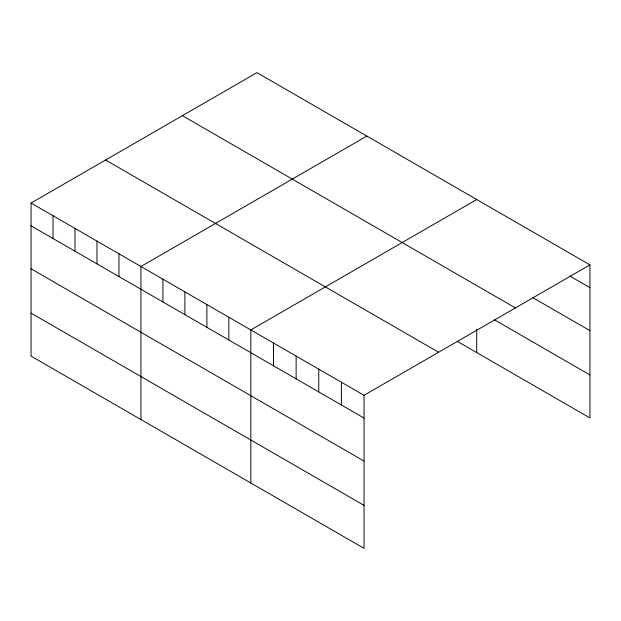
<?xml version="1.0" encoding="UTF-8"?>
<svg xmlns="http://www.w3.org/2000/svg" width="621" height="621" viewBox="0 0 621 621"><rect width="100%" height="100%" fill="white"/><g stroke="black" fill="none" stroke-linecap="round" stroke-linejoin="round"><path stroke-width="0.93" d="M31.05 203.051L364.053 395.305L364.053 548.366L31.05 356.112L31.05 203.051L256.947 72.634L589.95 264.888L589.95 417.949L457.196 341.302M366.84 136.077L140.944 266.494L140.944 419.555M476.726 199.52L250.83 329.937L250.83 483.006M364.053 395.305L589.95 264.888M569.822 276.027L589.95 287.647M532.919 297.723L589.95 330.651M182.403 115.669L515.407 307.923M494.339 319.753L589.95 374.952M105.593 160.008L438.597 352.27M31.05 225.811L364.053 418.073M31.05 268.808L364.053 461.069M31.05 313.116L364.053 505.37M476.726 329.215L476.726 352.581M341.41 382.233L341.41 404.993M318.767 369.161L318.767 391.921M296.124 356.089L296.124 378.849M273.473 343.017L273.473 365.777M228.854 317.253L228.854 340.013M206.878 304.562L206.878 327.321M184.895 291.87L184.895 314.637M162.919 279.186L162.919 301.946M118.96 253.81L118.96 276.57M96.985 241.119L96.985 263.878M75.009 228.427L75.009 251.187M53.026 215.743L53.026 238.503"/></g></svg>
